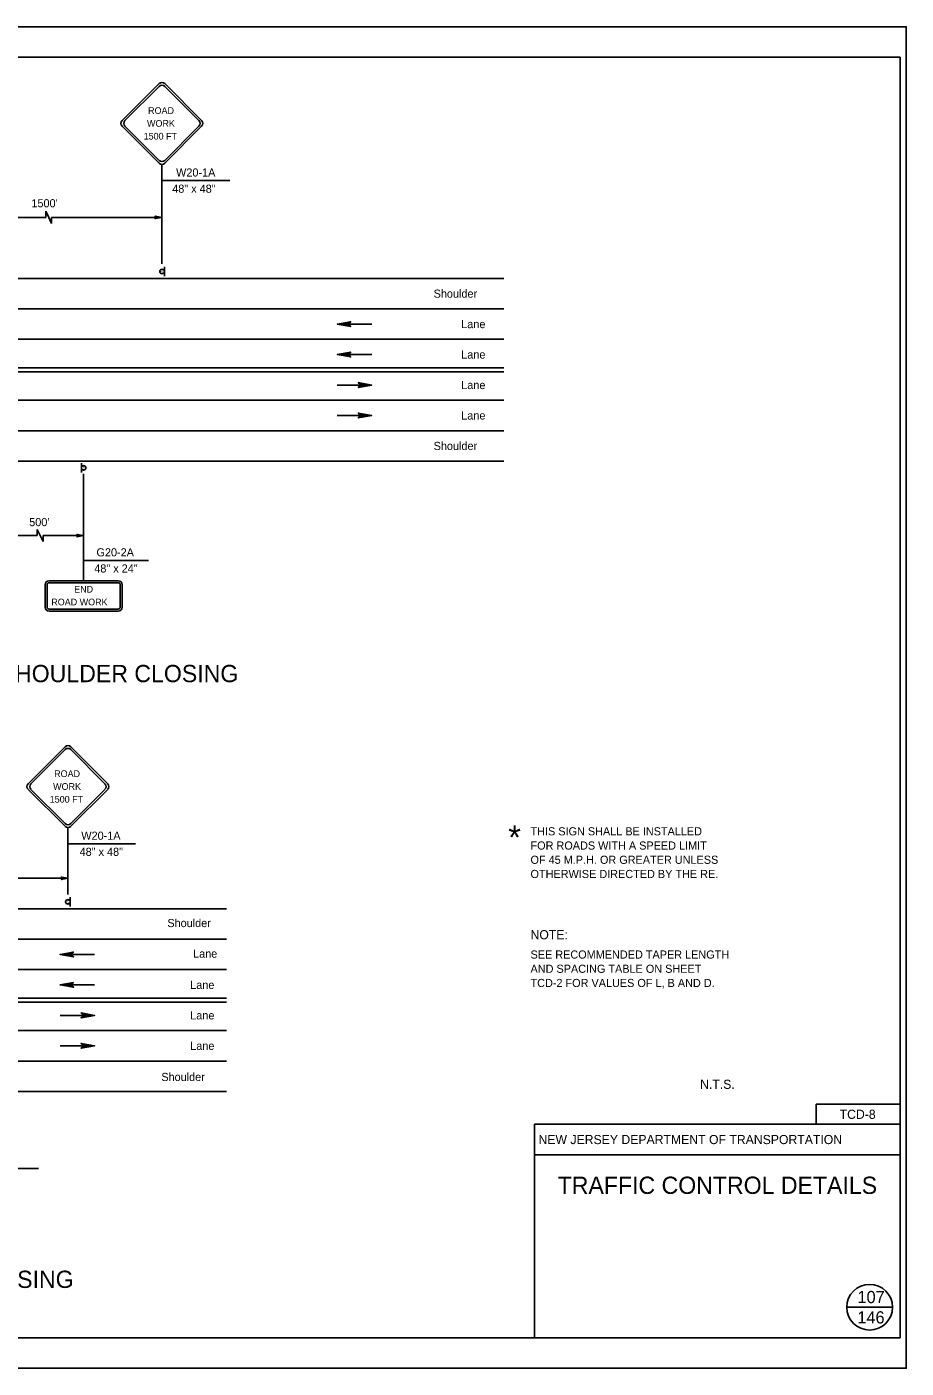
# Model space of a CAD drawing. Extents: x 499945 to 500993, y 499985 to 500645.
# Drawn here: x 500560 to 500993, y 499985 to 500645 of the extents above; entities that cross this region are included whole.
import ezdxf

# ---------------------------------------------------------------- set-up
doc = ezdxf.new("R2010")
doc.units = 0
for name, color, linetype in [('1', 7, 'Continuous'), ('24', 7, 'Continuous'), ('41', 7, 'Continuous'), ('5', 7, 'Continuous'), ('56', 7, 'Continuous'), ('60', 7, 'Continuous'), ('63', 7, 'Continuous')]:
    doc.layers.add(name, color=color, linetype=linetype)

msp = doc.modelspace()

# ---------------------------------------------------------------- linework, layer by layer
at = {"layer": '1'}
for p, q in [((500993, 500645), (499944.83, 500645)), ((500990, 500630), (500000, 500630)), ((500990, 500000), (500990, 500630)), ((500626.62, 500528.34), (500626.62, 500577.32)), ((500626.62, 500569.33), (500660, 500569.33)), ((500569.46, 500551.2), (500515.45, 500551.2)), ((500569.46, 500551.23), (500569.46, 500554.23)), ((500569.46, 500554.23), (500570.9, 500551.23)), ((500570.9, 500551.23), (500572.34, 500548.23)), ((500572.34, 500548.23), (500572.34, 500551.23)), ((500626.62, 500551.2), (500572.34, 500551.2)), ((500068.14, 500521.22), (500794.89, 500521.22)), ((500068.14, 500506.23), (500794.89, 500506.23)), ((500068.14, 500491.24), (500794.89, 500491.24)), ((500068.14, 500477.25), (500794.89, 500477.25)), ((500068.14, 500475.25), (500794.89, 500475.25)), ((500068.14, 500461.26), (500794.89, 500461.26)), ((500068.14, 500446.27), (500794.89, 500446.27)), ((500068.14, 500431.29), (500794.89, 500431.29)), ((500588.11, 500425.08), (500588.11, 500372.47)), ((500545.23, 500394.68), (500565.23, 500394.68)), ((500565.23, 500394.68), (500565.23, 500397.68)), ((500565.23, 500397.68), (500566.67, 500394.68)), ((500566.67, 500394.68), (500568.11, 500391.69)), ((500568.11, 500394.68), (500588.11, 500394.68)), ((500568.11, 500391.69), (500568.11, 500394.68)), ((500588.11, 500382.47), (500620.03, 500382.47)), ((500580.38, 500218.12), (500580.38, 500251.04)), ((500519.79, 500226.05), (500580.38, 500226.05)), ((500068.45, 500211.07), (500658.44, 500211.07)), ((500068.45, 500196.08), (500658.44, 500196.08)), ((500068.45, 500181.09), (500658.44, 500181.09)), ((500068.45, 500167.1), (500658.44, 500167.1)), ((500068.45, 500165.1), (500658.44, 500165.1)), ((500068.45, 500151.11), (500658.44, 500151.11)), ((500068.45, 500136.12), (500658.44, 500136.12)), ((500068.45, 500121.13), (500658.44, 500121.13)), ((500990, 500114.84), (500948.66, 500114.84)), ((500948.66, 500114.84), (500948.66, 500105)), ((500990, 500105), (500810, 500105)), ((500810, 500105), (500810, 500000)), ((500990, 500090), (500810, 500090)), ((500533.42, 500083.19), (500565.92, 500083.19)), ((500975, 500015), (500963.75, 500015)), ((500975, 500015), (500986.25, 500015)), ((500000, 500000), (500990, 500000)), ((500993, 499985), (499944.83, 499985))]:
    msp.add_line(p, q, dxfattribs=at)
msp.add_circle((500975, 500015), 11.25, dxfattribs=at)
at = {"layer": '24'}
for p, q in [((500729.94, 500498.73), (500718.01, 500498.73)), ((500729.94, 500483.75), (500718.01, 500483.75)), ((500729.94, 500483.75), (500718.01, 500483.75)), ((500712.95, 500468.76), (500724.88, 500468.76)), ((500712.95, 500453.77), (500724.88, 500453.77)), ((500593.49, 500188.58), (500581.56, 500188.58)), ((500593.49, 500173.59), (500581.56, 500173.59)), ((500576.5, 500158.61), (500588.43, 500158.61)), ((500576.5, 500143.62), (500588.43, 500143.62))]:
    msp.add_line(p, q, dxfattribs=at)
for points in [[(500626.62, 500551.2), (500623.29, 500551.79), (500624.09, 500551.2), (500623.31, 500550.62), (500626.62, 500551.2), (500626.4, 500551.2), (500623.39, 500551.75), (500624.15, 500551.19), (500623.44, 500550.67), (500626.28, 500551.19), (500626.17, 500551.2), (500623.59, 500551.66), (500624.17, 500551.2), (500623.57, 500550.74), (500626.11, 500551.2), (500626, 500551.19), (500623.75, 500551.59), (500624.19, 500551.2), (500623.74, 500550.8), (500625.68, 500551.19), (500625.5, 500551.19), (500623.92, 500551.51), (500624.22, 500551.21), (500623.89, 500550.88), (500625.46, 500551.2), (500625.28, 500551.21), (500624.1, 500551.42), (500624.33, 500551.19), (500624.08, 500550.96), (500625.12, 500551.2), (500624.95, 500551.22), (500624.24, 500551.36), (500624.36, 500551.19), (500624.16, 500551.02), (500624.87, 500551.2), (500624.4, 500551.31), (500624.47, 500551.19), (500624.27, 500551.06), (500624.75, 500551.19), (500624.45, 500551.26), (500624.57, 500551.16), (500624.43, 500551.1), (500624.57, 500551.19), (500624.5, 500551.21)], [(500712.95, 500498.73), (500719.6, 500497.56), (500718.01, 500498.73), (500719.56, 500499.89), (500712.95, 500498.73), (500713.39, 500498.75), (500719.41, 500497.65), (500717.88, 500498.75), (500719.29, 500499.8), (500713.63, 500498.77), (500713.85, 500498.73), (500719.01, 500497.82), (500717.85, 500498.75), (500719.04, 500499.65), (500713.95, 500498.73), (500714.17, 500498.77), (500718.68, 500497.95), (500717.8, 500498.73), (500718.7, 500499.54), (500714.81, 500498.77), (500715.19, 500498.77), (500718.35, 500498.12), (500717.73, 500498.72), (500718.39, 500499.38), (500715.26, 500498.73), (500715.61, 500498.71), (500717.98, 500498.31), (500717.53, 500498.77), (500718.02, 500499.22), (500715.94, 500498.73), (500716.27, 500498.7), (500717.7, 500498.43), (500717.46, 500498.75), (500717.85, 500499.1), (500716.45, 500498.73), (500717.37, 500498.51), (500717.24, 500498.77), (500717.65, 500499.02), (500716.68, 500498.77), (500717.29, 500498.62), (500717.03, 500498.82), (500717.33, 500498.94), (500717.03, 500498.75), (500717.19, 500498.72)], [(500712.95, 500483.75), (500719.6, 500482.57), (500718.01, 500483.75), (500719.56, 500484.9), (500712.95, 500483.75), (500713.39, 500483.76), (500719.41, 500482.66), (500717.88, 500483.76), (500719.29, 500484.81), (500713.63, 500483.78), (500713.85, 500483.75), (500719.01, 500482.83), (500717.85, 500483.76), (500719.04, 500484.66), (500713.95, 500483.75), (500714.17, 500483.78), (500718.68, 500482.97), (500717.8, 500483.75), (500718.7, 500484.56), (500714.81, 500483.78), (500715.19, 500483.78), (500718.35, 500483.13), (500717.73, 500483.73), (500718.39, 500484.39), (500715.26, 500483.75), (500715.61, 500483.73), (500717.98, 500483.32), (500717.53, 500483.78), (500718.02, 500484.23), (500715.94, 500483.75), (500716.27, 500483.71), (500717.7, 500483.44), (500717.46, 500483.76), (500717.85, 500484.12), (500716.45, 500483.75), (500717.37, 500483.52), (500717.24, 500483.78), (500717.65, 500484.03), (500716.68, 500483.78), (500717.29, 500483.63), (500717.03, 500483.83), (500717.33, 500483.95), (500717.03, 500483.76), (500717.19, 500483.73)], [(500712.95, 500483.75), (500719.6, 500482.57), (500718.01, 500483.75), (500719.56, 500484.9), (500712.95, 500483.75), (500713.39, 500483.76), (500719.41, 500482.66), (500717.88, 500483.76), (500719.29, 500484.81), (500713.63, 500483.78), (500713.85, 500483.75), (500719.01, 500482.83), (500717.85, 500483.76), (500719.04, 500484.66), (500713.95, 500483.75), (500714.17, 500483.78), (500718.68, 500482.97), (500717.8, 500483.75), (500718.7, 500484.56), (500714.81, 500483.78), (500715.19, 500483.78), (500718.35, 500483.13), (500717.73, 500483.73), (500718.39, 500484.39), (500715.26, 500483.75), (500715.61, 500483.73), (500717.98, 500483.32), (500717.53, 500483.78), (500718.02, 500484.23), (500715.94, 500483.75), (500716.27, 500483.71), (500717.7, 500483.44), (500717.46, 500483.76), (500717.85, 500484.12), (500716.45, 500483.75), (500717.37, 500483.52), (500717.24, 500483.78), (500717.65, 500484.03), (500716.68, 500483.78), (500717.29, 500483.63), (500717.03, 500483.83), (500717.33, 500483.95), (500717.03, 500483.76), (500717.19, 500483.73)], [(500729.94, 500468.76), (500723.29, 500469.93), (500724.88, 500468.76), (500723.32, 500467.6), (500729.94, 500468.76), (500729.49, 500468.75), (500723.47, 500469.85), (500725, 500468.74), (500723.59, 500467.69), (500729.26, 500468.72), (500729.03, 500468.76), (500723.88, 500469.67), (500725.03, 500468.74), (500723.84, 500467.84), (500728.93, 500468.76), (500728.71, 500468.72), (500724.2, 500469.54), (500725.08, 500468.76), (500724.19, 500467.95), (500728.07, 500468.72), (500727.69, 500468.72), (500724.54, 500469.37), (500725.15, 500468.78), (500724.49, 500468.12), (500727.63, 500468.76), (500727.27, 500468.78), (500724.9, 500469.18), (500725.36, 500468.72), (500724.86, 500468.27), (500726.95, 500468.76), (500726.61, 500468.79), (500725.19, 500469.06), (500725.42, 500468.74), (500725.03, 500468.39), (500726.44, 500468.76), (500725.51, 500468.98), (500725.64, 500468.72), (500725.24, 500468.47), (500726.2, 500468.72), (500725.59, 500468.88), (500725.85, 500468.68), (500725.56, 500468.56), (500725.85, 500468.74), (500725.7, 500468.78)], [(500729.94, 500453.77), (500723.29, 500454.94), (500724.88, 500453.77), (500723.32, 500452.61), (500729.94, 500453.77), (500729.49, 500453.76), (500723.47, 500454.86), (500725, 500453.75), (500723.59, 500452.7), (500729.26, 500453.74), (500729.03, 500453.77), (500723.88, 500454.69), (500725.03, 500453.76), (500723.84, 500452.85), (500728.93, 500453.77), (500728.71, 500453.74), (500724.2, 500454.55), (500725.08, 500453.77), (500724.19, 500452.96), (500728.07, 500453.74), (500727.69, 500453.74), (500724.54, 500454.38), (500725.15, 500453.79), (500724.49, 500453.13), (500727.63, 500453.77), (500727.27, 500453.79), (500724.9, 500454.2), (500725.36, 500453.73), (500724.86, 500453.28), (500726.95, 500453.77), (500726.61, 500453.8), (500725.19, 500454.07), (500725.42, 500453.75), (500725.03, 500453.4), (500726.44, 500453.77), (500725.51, 500453.99), (500725.64, 500453.74), (500725.24, 500453.48), (500726.2, 500453.73), (500725.59, 500453.89), (500725.85, 500453.69), (500725.56, 500453.57), (500725.85, 500453.75), (500725.7, 500453.79)], [(500588.11, 500394.68), (500584.79, 500395.27), (500585.58, 500394.68), (500584.8, 500394.1), (500588.11, 500394.68), (500587.89, 500394.68), (500584.88, 500395.23), (500585.64, 500394.68), (500584.94, 500394.15), (500587.77, 500394.67), (500587.66, 500394.68), (500585.08, 500395.14), (500585.66, 500394.68), (500585.06, 500394.23), (500587.61, 500394.68), (500587.5, 500394.67), (500585.24, 500395.07), (500585.68, 500394.68), (500585.24, 500394.28), (500587.18, 500394.67), (500586.99, 500394.67), (500585.41, 500394.99), (500585.72, 500394.69), (500585.39, 500394.36), (500586.96, 500394.68), (500586.78, 500394.69), (500585.59, 500394.9), (500585.82, 500394.67), (500585.57, 500394.44), (500586.62, 500394.68), (500586.45, 500394.7), (500585.74, 500394.84), (500585.85, 500394.68), (500585.66, 500394.5), (500586.36, 500394.68), (500585.9, 500394.79), (500585.96, 500394.67), (500585.76, 500394.54), (500586.24, 500394.67), (500585.94, 500394.74), (500586.07, 500394.64), (500585.92, 500394.58), (500586.07, 500394.68), (500585.99, 500394.69)], [(500580.38, 500226.05), (500577.06, 500226.64), (500577.85, 500226.05), (500577.07, 500225.48), (500580.38, 500226.05), (500580.16, 500226.05), (500577.15, 500226.6), (500577.91, 500226.05), (500577.21, 500225.52), (500580.04, 500226.04), (500579.93, 500226.05), (500577.35, 500226.51), (500577.93, 500226.05), (500577.34, 500225.6), (500579.88, 500226.05), (500579.77, 500226.04), (500577.52, 500226.44), (500577.95, 500226.05), (500577.51, 500225.65), (500579.45, 500226.04), (500579.26, 500226.04), (500577.68, 500226.36), (500577.99, 500226.06), (500577.66, 500225.73), (500579.23, 500226.05), (500579.05, 500226.06), (500577.86, 500226.27), (500578.09, 500226.04), (500577.84, 500225.81), (500578.89, 500226.05), (500578.72, 500226.07), (500578.01, 500226.21), (500578.12, 500226.05), (500577.93, 500225.87), (500578.63, 500226.05), (500578.17, 500226.16), (500578.23, 500226.04), (500578.03, 500225.91), (500578.52, 500226.04), (500578.21, 500226.11), (500578.34, 500226.01), (500578.19, 500225.95), (500578.34, 500226.05), (500578.26, 500226.06)], [(500576.5, 500188.58), (500583.15, 500187.41), (500581.56, 500188.58), (500583.12, 500189.74), (500576.5, 500188.58), (500576.95, 500188.6), (500582.97, 500187.49), (500581.44, 500188.6), (500582.85, 500189.65), (500577.18, 500188.62), (500577.41, 500188.58), (500582.56, 500187.67), (500581.41, 500188.6), (500582.6, 500189.5), (500577.51, 500188.58), (500577.73, 500188.62), (500582.24, 500187.8), (500581.36, 500188.58), (500582.25, 500189.39), (500578.37, 500188.62), (500578.75, 500188.62), (500581.9, 500187.97), (500581.29, 500188.56), (500581.95, 500189.23), (500578.81, 500188.58), (500579.17, 500188.56), (500581.54, 500188.16), (500581.08, 500188.62), (500581.58, 500189.07), (500579.49, 500188.58), (500579.83, 500188.55), (500581.25, 500188.28), (500581.02, 500188.6), (500581.41, 500188.95), (500580, 500188.58), (500580.93, 500188.36), (500580.8, 500188.62), (500581.2, 500188.87), (500580.24, 500188.62), (500580.85, 500188.46), (500580.59, 500188.66), (500580.88, 500188.78), (500580.59, 500188.6), (500580.74, 500188.56)], [(500576.5, 500173.59), (500583.15, 500172.42), (500581.56, 500173.59), (500583.12, 500174.75), (500576.5, 500173.59), (500576.95, 500173.61), (500582.97, 500172.51), (500581.44, 500173.61), (500582.85, 500174.66), (500577.18, 500173.63), (500577.41, 500173.59), (500582.56, 500172.68), (500581.41, 500173.61), (500582.6, 500174.51), (500577.51, 500173.59), (500577.73, 500173.63), (500582.24, 500172.81), (500581.36, 500173.59), (500582.25, 500174.4), (500578.37, 500173.63), (500578.75, 500173.63), (500581.9, 500172.98), (500581.29, 500173.58), (500581.95, 500174.24), (500578.81, 500173.59), (500579.17, 500173.57), (500581.54, 500173.17), (500581.08, 500173.63), (500581.58, 500174.08), (500579.49, 500173.59), (500579.83, 500173.56), (500581.25, 500173.29), (500581.02, 500173.61), (500581.41, 500173.96), (500580, 500173.59), (500580.93, 500173.37), (500580.8, 500173.63), (500581.2, 500173.88), (500580.24, 500173.63), (500580.85, 500173.48), (500580.59, 500173.68), (500580.88, 500173.8), (500580.59, 500173.61), (500580.74, 500173.58)], [(500593.49, 500158.61), (500586.84, 500159.78), (500588.43, 500158.61), (500586.88, 500157.45), (500593.49, 500158.61), (500593.05, 500158.59), (500587.03, 500159.69), (500588.56, 500158.59), (500587.15, 500157.54), (500592.81, 500158.57), (500592.59, 500158.61), (500587.43, 500159.52), (500588.59, 500158.59), (500587.4, 500157.69), (500592.49, 500158.61), (500592.27, 500158.57), (500587.76, 500159.39), (500588.64, 500158.61), (500587.74, 500157.79), (500591.63, 500158.57), (500591.25, 500158.57), (500588.1, 500159.22), (500588.71, 500158.62), (500588.05, 500157.96), (500591.18, 500158.61), (500590.83, 500158.63), (500588.46, 500159.03), (500588.91, 500158.57), (500588.42, 500158.12), (500590.5, 500158.61), (500590.17, 500158.64), (500588.74, 500158.91), (500588.98, 500158.59), (500588.59, 500158.24), (500590, 500158.61), (500589.07, 500158.83), (500589.2, 500158.57), (500588.79, 500158.32), (500589.76, 500158.57), (500589.15, 500158.72), (500589.41, 500158.52), (500589.11, 500158.4), (500589.41, 500158.59), (500589.25, 500158.62)], [(500593.49, 500143.62), (500586.84, 500144.79), (500588.43, 500143.62), (500586.88, 500142.46), (500593.49, 500143.62), (500593.05, 500143.6), (500587.03, 500144.7), (500588.56, 500143.6), (500587.15, 500142.55), (500592.81, 500143.58), (500592.59, 500143.62), (500587.43, 500144.53), (500588.59, 500143.6), (500587.4, 500142.7), (500592.49, 500143.62), (500592.27, 500143.58), (500587.76, 500144.4), (500588.64, 500143.62), (500587.74, 500142.81), (500591.63, 500143.58), (500591.25, 500143.58), (500588.1, 500144.23), (500588.71, 500143.64), (500588.05, 500142.97), (500591.18, 500143.62), (500590.83, 500143.64), (500588.46, 500144.04), (500588.91, 500143.58), (500588.42, 500143.13), (500590.5, 500143.62), (500590.17, 500143.65), (500588.74, 500143.92), (500588.98, 500143.6), (500588.59, 500143.25), (500590, 500143.62), (500589.07, 500143.84), (500589.2, 500143.58), (500588.79, 500143.33), (500589.76, 500143.58), (500589.15, 500143.74), (500589.41, 500143.54), (500589.11, 500143.42), (500589.41, 500143.6), (500589.25, 500143.64)]]:
    msp.add_lwpolyline(points, dxfattribs=at)
at = {"layer": '41'}
msp.add_line((500969.33, 500109.92), (500969.33, 500109.92), dxfattribs=at)
msp.add_lwpolyline([(499944.83, 500645), (500993, 500645), (500993, 499985), (499944.83, 499985)], close=True, dxfattribs=at)
at = {"layer": '5'}
msp.add_line((500580.38, 500243.04), (500613.69, 500243.04), dxfattribs=at)
at = {"layer": '56'}
for p, q in [((500607.03, 500598.87), (500625.23, 500617.07)), ((500628, 500617.07), (500646.2, 500598.87)), ((500608.41, 500598.87), (500625.23, 500615.68)), ((500628, 500615.68), (500644.82, 500598.87)), ((500607.03, 500596.1), (500625.23, 500577.89)), ((500608.41, 500596.1), (500625.23, 500579.28)), ((500628, 500579.28), (500644.82, 500596.1)), ((500628, 500577.89), (500646.2, 500596.1)), ((500627.85, 500526.85), (500627.85, 500522.36)), ((500586.99, 500425.78), (500586.99, 500430.28)), ((500571.12, 500372.47), (500605.1, 500372.47)), ((500569.12, 500370.47), (500569.12, 500359.48)), ((500570.12, 500370.47), (500570.12, 500359.48)), ((500571.12, 500371.47), (500605.1, 500371.47)), ((500606.1, 500370.47), (500606.1, 500359.48)), ((500607.1, 500370.47), (500607.1, 500359.48)), ((500571.12, 500358.48), (500605.1, 500358.48)), ((500571.12, 500357.48), (500605.1, 500357.48)), ((500560.79, 500272.58), (500579, 500290.78)), ((500562.18, 500272.58), (500579, 500289.4)), ((500581.77, 500290.78), (500599.97, 500272.58)), ((500581.77, 500289.4), (500598.58, 500272.58)), ((500560.79, 500269.81), (500579, 500251.61)), ((500562.18, 500269.81), (500579, 500252.99)), ((500581.77, 500252.99), (500598.58, 500269.81)), ((500581.77, 500251.61), (500599.97, 500269.81)), ((500581.51, 500216.69), (500581.51, 500212.19))]:
    msp.add_line(p, q, dxfattribs=at)
for centre in [(500626.73, 500524.6), (500588.11, 500428.03), (500580.38, 500214.44)]:
    msp.add_circle(centre, 1.12, dxfattribs=at)
for centre, radius, start, end in [((500626.62, 500615.68), 1.96, 45, 135), ((500626.62, 500614.3), 1.96, 45, 135), ((500608.41, 500597.48), 1.96, 135, 225), ((500609.8, 500597.48), 1.96, 135, 225), ((500643.43, 500597.48), 1.96, 315, 45), ((500644.82, 500597.48), 1.96, 315, 45), ((500626.62, 500580.66), 1.96, 225, 315), ((500626.62, 500579.28), 1.96, 225, 315), ((500571.12, 500370.47), 2, 90, 180), ((500605.1, 500370.47), 2, 0, 90), ((500571.12, 500370.47), 0.999, 90, 180), ((500605.1, 500370.47), 0.999, 0, 90), ((500571.12, 500359.48), 2, 180, 270), ((500571.12, 500359.48), 0.999, 180, 270), ((500605.1, 500359.48), 2, 270, 0), ((500605.1, 500359.48), 0.999, 270, 0), ((500580.38, 500289.4), 1.96, 45, 135), ((500580.38, 500288.01), 1.96, 45, 135), ((500562.18, 500271.2), 1.96, 135, 225), ((500563.56, 500271.2), 1.96, 135, 225), ((500597.2, 500271.2), 1.96, 315, 45), ((500598.58, 500271.2), 1.96, 315, 45), ((500580.38, 500254.38), 1.96, 225, 315), ((500580.38, 500252.99), 1.96, 225, 315)]:
    msp.add_arc(centre, radius, start, end, dxfattribs=at)
at = {"layer": '60'}
for p, q in [((500626.62, 500617.64), (500626.62, 500617.64)), ((500626.62, 500577.32), (500626.62, 500577.32)), ((500588.11, 500372.47), (500588.11, 500372.47)), ((500588.11, 500357.48), (500588.11, 500357.48)), ((500580.38, 500291.36), (500580.38, 500291.36)), ((500580.38, 500251.04), (500580.38, 500251.04))]:
    msp.add_line(p, q, dxfattribs=at)
for centre in [(500626.73, 500524.6), (500588.11, 500428.03), (500580.38, 500214.44)]:
    msp.add_circle(centre, 1.12, dxfattribs=at)

# ---------------------------------------------------------------- texts
at = {"layer": '1'}
for s, height, p in [('W20-1A', 4, (500633.63, 500571.33)), ('48" x 48" ', 4, (500631.73, 500563.36)), ("1500'", 4, (500562.41, 500556.2)), ("500'", 4, (500561.32, 500399.3)), ('G20-2A', 4, (500594.43, 500384.44)), ('48" x 24" ', 4, (500593.36, 500376.5)), ('*', 11.99, (500797.11, 500240.17)), ('THIS SIGN SHALL BE INSTALLED', 4, (500808.08, 500247.16)), ('FOR ROADS WITH A SPEED LIMIT', 4, (500808.08, 500240.16)), ('OF 45 M.P.H. OR GREATER UNLESS ', 4, (500808.08, 500233.16)), ('OTHERWISE DIRECTED BY THE RE.', 4, (500808.08, 500226.16)), ('N.T.S.', 4.5, (500891.56, 500122.44)), ('TCD-8', 4.5, (500960.25, 500107.67)), ('NEW JERSEY DEPARTMENT OF TRANSPORTATION', 4.5, (500812.02, 500095.25)), ('TRAFFIC CONTROL DETAILS', 8.5, (500821.44, 500070.75)), ('146', 6, (500968.97, 500007))]:
    msp.add_text(s, height=height, dxfattribs=at).set_placement(p)
at = {"layer": '5'}
for s, height, p in [('Shoulder', 4, (500760.39, 500511.72)), ('Lane', 4, (500773.99, 500496.73)), ('Lane', 4, (500773.99, 500481.75)), ('Lane', 4, (500773.99, 500466.76)), ('Lane', 4, (500773.99, 500451.77)), ('Shoulder', 4, (500760.39, 500436.78)), ('4 LANES, UNDIVIDED, RIGHT LANE & SHOULDER CLOSING', 8.5, (500342.75, 500322.54)), ('W20-1A', 4, (500586.96, 500245.01)), ('48" x 48" ', 4, (500586.13, 500237.07)), ('Shoulder', 4, (500629.32, 500202.03)), ('NOTE:', 4.5, (500808.08, 500196.03)), ('Lane', 4, (500642, 500186.97)), ('SEE RECOMMENDED TAPER LENGTH', 4, (500808.08, 500186.53)), ('AND SPACING TABLE ON SHEET', 4, (500808.08, 500179.53)), ('Lane', 4, (500640.58, 500171.59)), ('TCD-2 FOR VALUES OF L, B AND D.', 4, (500808.08, 500172.53)), ('Lane', 4, (500640.58, 500156.61)), ('Lane', 4, (500640.58, 500141.62)), ('Shoulder', 4, (500626.35, 500126.29)), ('4 LANES, UNDIVIDED, SHOULDER CLOSING', 8.5, (500343.8, 500024.48))]:
    msp.add_text(s, height=height, dxfattribs=at).set_placement(p)
at = {"layer": '56'}
for s, height, p in [('ROAD', 3.3, (500619.84, 500602.13)), ('WORK', 3.3, (500619.31, 500595.83)), ('1500 FT', 3.3, (500617.65, 500589.53)), ('S', 1.5, (500587.65, 500427.28)), ('END', 3.3, (500583.46, 500366.62)), ('ROAD WORK', 3.3, (500572.19, 500360.32)), ('ROAD', 3.3, (500573.6, 500275.85)), ('WORK', 3.3, (500573.08, 500269.55)), ('1500 FT', 3.3, (500571.41, 500263.25))]:
    msp.add_text(s, height=height, dxfattribs=at).set_placement(p)
for p in [(500627.19, 500525.35), (500580.84, 500215.19)]:
    msp.add_text('S', height=1.5, rotation=180, dxfattribs=at).set_placement(p)
at = {"layer": '63'}
msp.add_text('107', height=6, dxfattribs=at).set_placement((500969.05, 500017))

doc.saveas('drawing.dxf')
